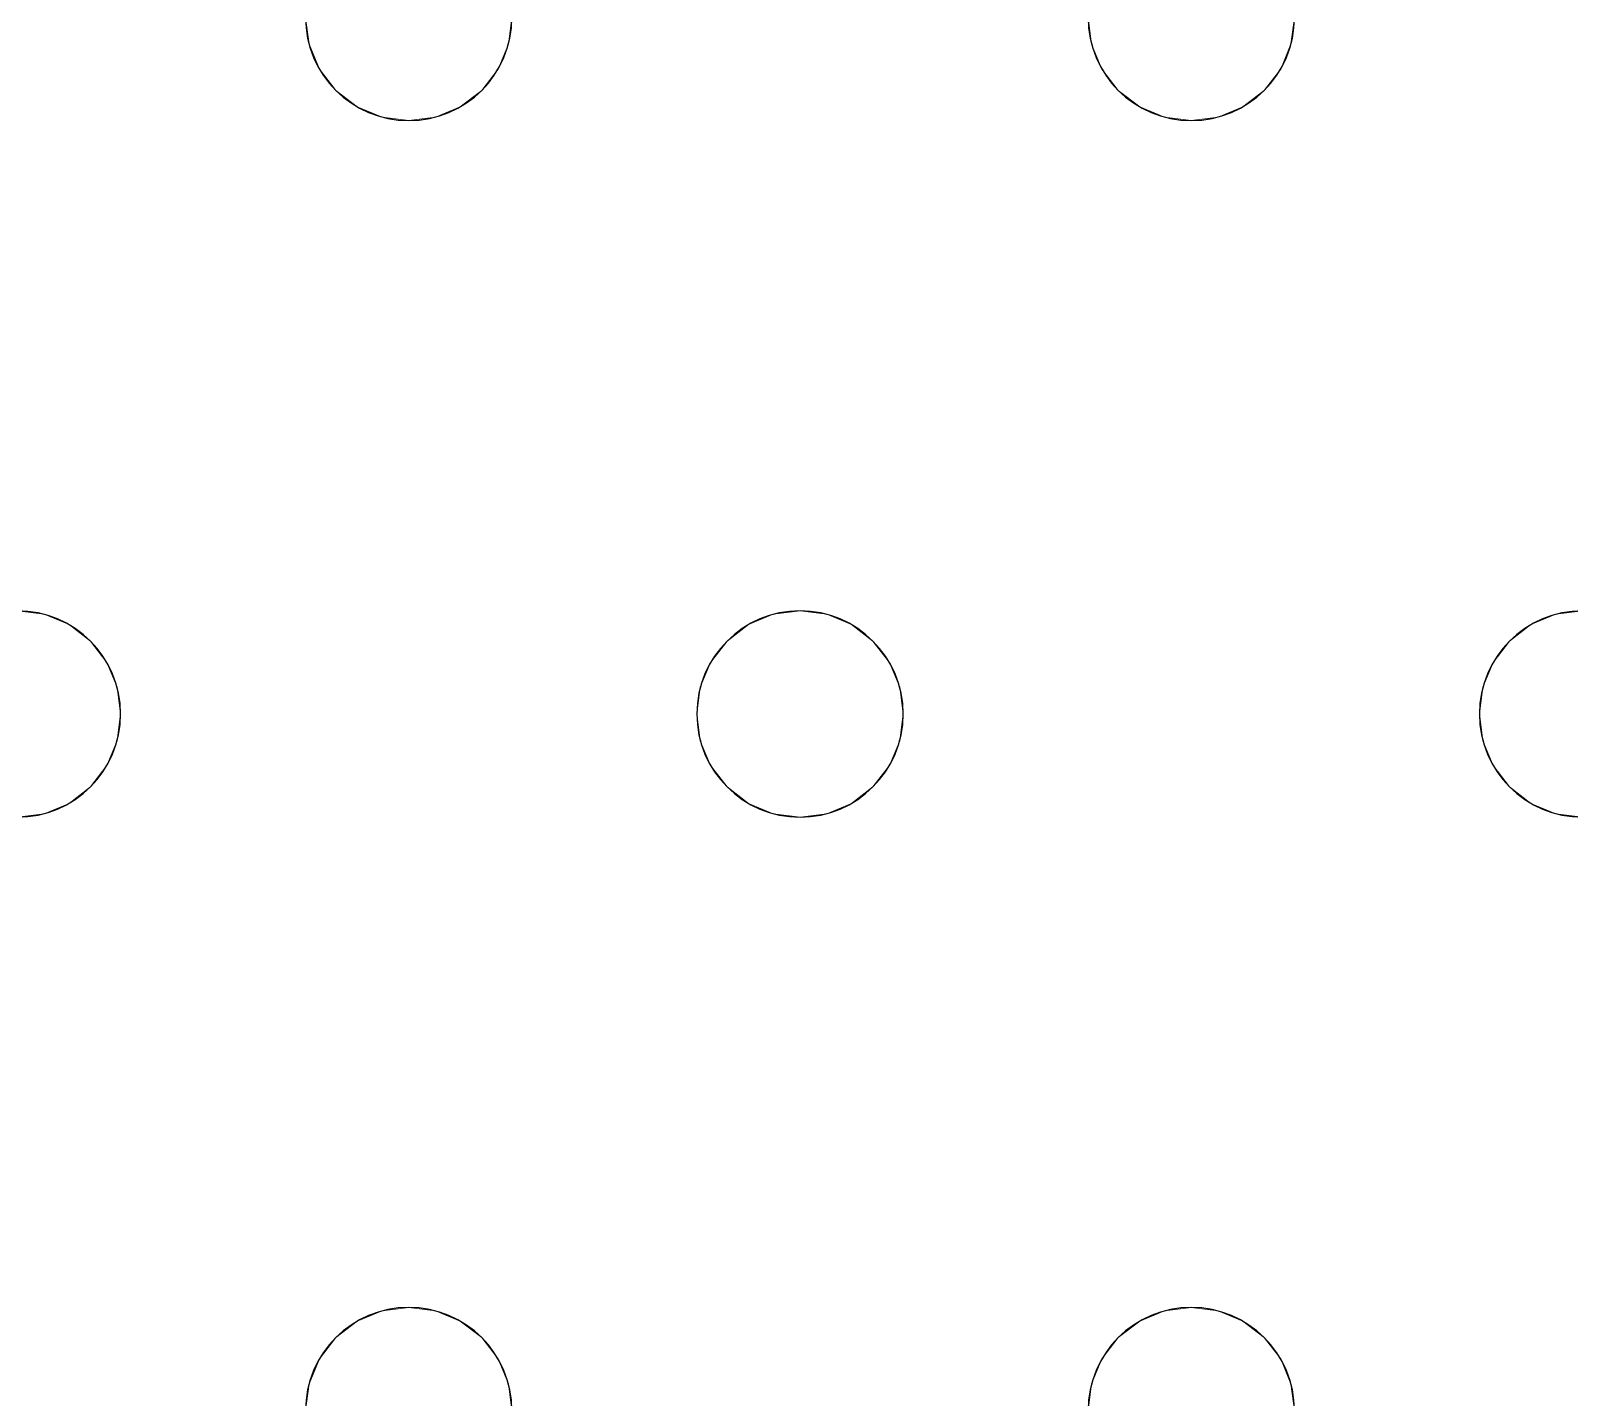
# Model space of a CAD drawing. Header units: millimetres. Extents: x -1 to 1601, y -701 to 1.
# Drawn here: x 431.4 to 491, y -286.5 to -233.5 of the extents above; entities that cross this region are included whole.
import ezdxf

# ---------------------------------------------------------------- set-up
doc = ezdxf.new("R2010")
doc.units = ezdxf.units.MM
doc.layers.add('IQ_200_3D', color=1, linetype='Continuous')
doc.layers.add('IQ_204_2D', color=7, linetype='Continuous')

msp = doc.modelspace()

# ---------------------------------------------------------------- linework, layer by layer
at = {"layer": 'IQ_200_3D', "lineweight": 18}
for points, invisible_edges in [([(122.762, -68.034, 850), (1477.238, -68.034, 850), (1477.238, -397.966, 850), (122.762, -397.966, 850)], 10), ([(122.762, -68.034, 860), (122.762, -397.966, 860), (1477.238, -397.966, 860), (1477.238, -68.034, 860)], 5), ([(442.185, -234.035, 888), (427.79, -236.235, 888), (428.216, -233, 888), (442.049, -233, 888)], 5), ([(442.185, -234.035, 890), (442.049, -233, 890), (428.216, -233, 890), (427.79, -236.235, 890)], 10), ([(442.049, -233, 890), (442.185, -234.035, 890), (442.185, -234.035, 888), (442.049, -233, 888)], 2), ([(449.913, -234.035, 890), (450.049, -233, 890), (450.049, -233, 888), (449.913, -234.035, 888)], 8), ([(449.913, -234.035, 888), (450.049, -233, 888), (472.382, -233, 888), (472.519, -234.035, 888)], 10), ([(449.913, -234.035, 890), (472.519, -234.035, 890), (472.382, -233, 890), (450.049, -233, 890)], 5), ([(472.382, -233, 890), (472.519, -234.035, 890), (472.519, -234.035, 888), (472.382, -233, 888)], 2), ([(480.246, -234.035, 890), (480.382, -233, 890), (480.382, -233, 888), (480.246, -234.035, 888)], 8), ([(480.246, -234.035, 888), (480.382, -233, 888), (502.716, -233, 888), (502.852, -234.035, 888)], 10), ([(480.246, -234.035, 890), (502.852, -234.035, 890), (502.716, -233, 890), (480.382, -233, 890)], 5), ([(442.585, -235, 888), (427.79, -236.235, 888), (442.185, -234.035, 888)], 3), ([(427.79, -236.235, 890), (442.585, -235, 890), (442.185, -234.035, 890)], 13), ([(442.185, -234.035, 890), (442.585, -235, 890), (442.585, -235, 888), (442.185, -234.035, 888)], 10), ([(449.513, -235, 890), (449.913, -234.035, 890), (449.913, -234.035, 888), (449.513, -235, 888)], 10), ([(449.513, -235, 888), (449.913, -234.035, 888), (472.519, -234.035, 888), (472.918, -235, 888)], 10), ([(472.519, -234.035, 890), (449.913, -234.035, 890), (449.513, -235, 890), (472.918, -235, 890)], 5), ([(472.519, -234.035, 890), (472.918, -235, 890), (472.918, -235, 888), (472.519, -234.035, 888)], 10), ([(479.847, -235, 890), (480.246, -234.035, 890), (480.246, -234.035, 888), (479.847, -235, 888)], 10), ([(479.847, -235, 888), (480.246, -234.035, 888), (502.852, -234.035, 888), (503.252, -235, 888)], 10), ([(502.852, -234.035, 890), (480.246, -234.035, 890), (479.847, -235, 890), (503.252, -235, 890)], 5), ([(443.221, -235.828, 888), (426.541, -239.25, 888), (427.79, -236.235, 888), (442.585, -235, 888)], 5), ([(443.221, -235.828, 890), (442.585, -235, 890), (427.79, -236.235, 890), (426.541, -239.25, 890)], 10), ([(442.585, -235, 890), (443.221, -235.828, 890), (443.221, -235.828, 888), (442.585, -235, 888)], 10), ([(448.878, -235.828, 890), (449.513, -235, 890), (449.513, -235, 888), (448.878, -235.828, 888)], 10), ([(448.878, -235.828, 888), (449.513, -235, 888), (461.216, -256, 888), (460.18, -256.136, 888)], 10), ([(448.878, -235.828, 890), (460.18, -256.136, 890), (461.216, -256, 890), (449.513, -235, 890)], 5), ([(449.513, -235, 888), (472.918, -235, 888), (461.216, -256, 888)], 15), ([(461.216, -256, 890), (473.554, -235.828, 890), (472.918, -235, 890), (449.513, -235, 890)], 13), ([(473.554, -235.828, 888), (462.251, -256.136, 888), (461.216, -256, 888), (472.918, -235, 888)], 5), ([(472.918, -235, 890), (473.554, -235.828, 890), (473.554, -235.828, 888), (472.918, -235, 888)], 10), ([(479.211, -235.828, 890), (479.847, -235, 890), (479.847, -235, 888), (479.211, -235.828, 888)], 10), ([(491.549, -256, 888), (479.211, -235.828, 888), (479.847, -235, 888), (503.252, -235, 888)], 13), ([(479.847, -235, 890), (479.211, -235.828, 890), (491.549, -256, 890), (503.252, -235, 890)], 14), ([(431.918, -256.136, 888), (424.555, -241.839, 888), (426.541, -239.25, 888), (443.221, -235.828, 888)], 13), ([(443.221, -235.828, 890), (426.541, -239.25, 890), (431.918, -256.136, 890), (444.049, -236.464, 890)], 7), ([(443.221, -235.828, 888), (444.049, -236.464, 888), (431.918, -256.136, 888)], 14), ([(443.221, -235.828, 890), (444.049, -236.464, 890), (444.049, -236.464, 888), (443.221, -235.828, 888)], 10), ([(448.049, -236.464, 890), (448.878, -235.828, 890), (448.878, -235.828, 888), (448.049, -236.464, 888)], 10), ([(448.049, -236.464, 888), (448.878, -235.828, 888), (460.18, -256.136, 888), (459.216, -256.536, 888)], 10), ([(460.18, -256.136, 890), (448.878, -235.828, 890), (448.049, -236.464, 890), (459.216, -256.536, 890)], 5), ([(462.251, -256.136, 890), (474.382, -236.464, 890), (473.554, -235.828, 890), (461.216, -256, 890)], 5), ([(474.382, -236.464, 888), (463.216, -256.536, 888), (462.251, -256.136, 888), (473.554, -235.828, 888)], 5), ([(473.554, -235.828, 890), (474.382, -236.464, 890), (474.382, -236.464, 888), (473.554, -235.828, 888)], 10), ([(478.382, -236.464, 890), (479.211, -235.828, 890), (479.211, -235.828, 888), (478.382, -236.464, 888)], 10), ([(479.211, -235.828, 888), (491.549, -256, 888), (490.514, -256.136, 888), (478.382, -236.464, 888)], 5), ([(479.211, -235.828, 890), (478.382, -236.464, 890), (490.514, -256.136, 890), (491.549, -256, 890)], 10), ([(444.049, -236.464, 888), (445.014, -236.864, 888), (432.882, -256.536, 888), (431.918, -256.136, 888)], 10), ([(431.918, -256.136, 890), (432.882, -256.536, 890), (444.049, -236.464, 890)], 14), ([(445.014, -236.864, 890), (444.049, -236.464, 890), (432.882, -256.536, 890), (433.711, -257.172, 890)], 10), ([(444.049, -236.464, 890), (445.014, -236.864, 890), (445.014, -236.864, 888), (444.049, -236.464, 888)], 10), ([(447.084, -236.864, 890), (448.049, -236.464, 890), (448.049, -236.464, 888), (447.084, -236.864, 888)], 10), ([(447.084, -236.864, 888), (448.049, -236.464, 888), (459.216, -256.536, 888), (458.387, -257.172, 888)], 10), ([(447.084, -236.864, 890), (458.387, -257.172, 890), (459.216, -256.536, 890), (448.049, -236.464, 890)], 5), ([(463.216, -256.536, 890), (475.347, -236.864, 890), (474.382, -236.464, 890), (462.251, -256.136, 890)], 5), ([(475.347, -236.864, 888), (463.216, -256.536, 888), (474.382, -236.464, 888)], 3), ([(474.382, -236.464, 890), (475.347, -236.864, 890), (475.347, -236.864, 888), (474.382, -236.464, 888)], 10), ([(477.418, -236.864, 890), (478.382, -236.464, 890), (478.382, -236.464, 888), (477.418, -236.864, 888)], 10), ([(489.549, -256.536, 888), (477.418, -236.864, 888), (478.382, -236.464, 888), (490.514, -256.136, 888)], 5), ([(489.549, -256.536, 890), (490.514, -256.136, 890), (478.382, -236.464, 890), (477.418, -236.864, 890)], 10), ([(445.014, -236.864, 888), (446.049, -237, 888), (433.711, -257.172, 888), (432.882, -256.536, 888)], 10), ([(446.049, -237, 890), (445.014, -236.864, 890), (433.711, -257.172, 890), (434.347, -258, 890)], 10), ([(434.347, -258, 888), (433.711, -257.172, 888), (446.049, -237, 888), (457.752, -258, 888)], 14), ([(457.752, -258, 890), (446.049, -237, 890), (434.347, -258, 890)], 15), ([(446.049, -237, 888), (445.014, -236.864, 888), (445.014, -236.864, 890), (446.049, -237, 890)], 10), ([(447.084, -236.864, 888), (446.049, -237, 888), (446.049, -237, 890), (447.084, -236.864, 890)], 10), ([(446.049, -237, 888), (447.084, -236.864, 888), (458.387, -257.172, 888), (457.752, -258, 888)], 10), ([(446.049, -237, 890), (457.752, -258, 890), (458.387, -257.172, 890), (447.084, -236.864, 890)], 5), ([(464.044, -257.172, 888), (463.216, -256.536, 888), (475.347, -236.864, 888), (476.382, -237, 888)], 10), ([(464.044, -257.172, 890), (475.347, -236.864, 890), (463.216, -256.536, 890)], 3), ([(476.382, -237, 890), (475.347, -236.864, 890), (464.044, -257.172, 890), (464.68, -258, 890)], 10), ([(464.68, -258, 888), (464.044, -257.172, 888), (476.382, -237, 888), (488.085, -258, 888)], 14), ([(476.382, -237, 890), (464.68, -258, 890), (488.085, -258, 890), (488.721, -257.172, 890)], 11), ([(476.382, -237, 888), (475.347, -236.864, 888), (475.347, -236.864, 890), (476.382, -237, 890)], 10), ([(477.418, -236.864, 888), (476.382, -237, 888), (476.382, -237, 890), (477.418, -236.864, 890)], 10), ([(488.721, -257.172, 888), (476.382, -237, 888), (477.418, -236.864, 888), (489.549, -256.536, 888)], 5), ([(477.418, -236.864, 890), (476.382, -237, 890), (488.721, -257.172, 890), (489.549, -256.536, 890)], 10), ([(476.382, -237, 888), (488.721, -257.172, 888), (488.085, -258, 888)], 13), ([(424.555, -241.839, 890), (430.882, -256, 890), (431.918, -256.136, 890), (426.541, -239.25, 890)], 5), ([(424.555, -241.839, 888), (431.918, -256.136, 888), (430.882, -256, 888)], 13), ([(430.882, -256, 888), (431.918, -256.136, 888), (431.918, -256.136, 890), (430.882, -256, 890)], 10), ([(432.882, -256.536, 890), (431.918, -256.136, 890), (431.918, -256.136, 888), (432.882, -256.536, 888)], 10), ([(460.18, -256.136, 890), (459.216, -256.536, 890), (459.216, -256.536, 888), (460.18, -256.136, 888)], 10), ([(460.18, -256.136, 888), (461.216, -256, 888), (461.216, -256, 890), (460.18, -256.136, 890)], 10), ([(461.216, -256, 888), (462.251, -256.136, 888), (462.251, -256.136, 890), (461.216, -256, 890)], 10), ([(463.216, -256.536, 890), (462.251, -256.136, 890), (462.251, -256.136, 888), (463.216, -256.536, 888)], 10), ([(490.514, -256.136, 890), (489.549, -256.536, 890), (489.549, -256.536, 888), (490.514, -256.136, 888)], 10), ([(490.514, -256.136, 888), (491.549, -256, 888), (491.549, -256, 890), (490.514, -256.136, 890)], 10), ([(433.711, -257.172, 890), (432.882, -256.536, 890), (432.882, -256.536, 888), (433.711, -257.172, 888)], 10), ([(459.216, -256.536, 890), (458.387, -257.172, 890), (458.387, -257.172, 888), (459.216, -256.536, 888)], 10), ([(464.044, -257.172, 890), (463.216, -256.536, 890), (463.216, -256.536, 888), (464.044, -257.172, 888)], 10), ([(489.549, -256.536, 890), (488.721, -257.172, 890), (488.721, -257.172, 888), (489.549, -256.536, 888)], 10), ([(434.347, -258, 890), (433.711, -257.172, 890), (433.711, -257.172, 888), (434.347, -258, 888)], 10), ([(458.387, -257.172, 890), (457.752, -258, 890), (457.752, -258, 888), (458.387, -257.172, 888)], 10), ([(464.68, -258, 890), (464.044, -257.172, 890), (464.044, -257.172, 888), (464.68, -258, 888)], 10), ([(488.721, -257.172, 890), (488.085, -258, 890), (488.085, -258, 888), (488.721, -257.172, 888)], 10), ([(434.746, -258.965, 890), (434.347, -258, 890), (434.347, -258, 888), (434.746, -258.965, 888)], 10), ([(457.352, -258.965, 888), (434.746, -258.965, 888), (434.347, -258, 888), (457.752, -258, 888)], 5), ([(457.352, -258.965, 890), (457.752, -258, 890), (434.347, -258, 890), (434.746, -258.965, 890)], 10), ([(457.752, -258, 890), (457.352, -258.965, 890), (457.352, -258.965, 888), (457.752, -258, 888)], 10), ([(465.079, -258.965, 890), (464.68, -258, 890), (464.68, -258, 888), (465.079, -258.965, 888)], 10), ([(487.685, -258.965, 888), (465.079, -258.965, 888), (464.68, -258, 888), (488.085, -258, 888)], 5), ([(465.079, -258.965, 890), (487.549, -260, 890), (487.685, -258.965, 890), (464.68, -258, 890)], 5), ([(488.085, -258, 890), (464.68, -258, 890), (487.685, -258.965, 890)], 3), ([(488.085, -258, 890), (487.685, -258.965, 890), (487.685, -258.965, 888), (488.085, -258, 888)], 10), ([(434.882, -260, 890), (434.746, -258.965, 890), (434.746, -258.965, 888), (434.882, -260, 888)], 2), ([(457.216, -260, 888), (434.882, -260, 888), (434.746, -258.965, 888), (457.352, -258.965, 888)], 5), ([(434.882, -260, 890), (457.352, -261.035, 890), (457.216, -260, 890), (434.746, -258.965, 890)], 5), ([(434.746, -258.965, 890), (457.216, -260, 890), (457.352, -258.965, 890)], 13), ([(457.352, -258.965, 890), (457.216, -260, 890), (457.216, -260, 888), (457.352, -258.965, 888)], 8), ([(465.216, -260, 890), (465.079, -258.965, 890), (465.079, -258.965, 888), (465.216, -260, 888)], 2), ([(465.079, -258.965, 888), (487.685, -258.965, 888), (487.549, -260, 888), (465.216, -260, 888)], 5), ([(487.549, -260, 890), (465.079, -258.965, 890), (465.216, -260, 890)], 13), ([(487.685, -258.965, 890), (487.549, -260, 890), (487.549, -260, 888), (487.685, -258.965, 888)], 8), ([(434.746, -261.035, 890), (434.882, -260, 890), (434.882, -260, 888), (434.746, -261.035, 888)], 8), ([(457.352, -261.035, 888), (434.746, -261.035, 888), (434.882, -260, 888), (457.216, -260, 888)], 5), ([(457.352, -261.035, 890), (434.882, -260, 890), (434.746, -261.035, 890), (457.752, -262, 890)], 5), ([(457.216, -260, 890), (457.352, -261.035, 890), (457.352, -261.035, 888), (457.216, -260, 888)], 2), ([(465.079, -261.035, 890), (465.216, -260, 890), (465.216, -260, 888), (465.079, -261.035, 888)], 8), ([(487.685, -261.035, 888), (465.079, -261.035, 888), (465.216, -260, 888), (487.549, -260, 888)], 5), ([(465.216, -260, 890), (465.079, -261.035, 890), (487.685, -261.035, 890), (487.549, -260, 890)], 10), ([(487.549, -260, 890), (487.685, -261.035, 890), (487.685, -261.035, 888), (487.549, -260, 888)], 2), ([(434.347, -262, 890), (434.746, -261.035, 890), (434.746, -261.035, 888), (434.347, -262, 888)], 10), ([(457.752, -262, 888), (434.347, -262, 888), (434.746, -261.035, 888), (457.352, -261.035, 888)], 5), ([(457.752, -262, 890), (434.746, -261.035, 890), (434.347, -262, 890), (446.049, -283, 890)], 13), ([(457.352, -261.035, 890), (457.752, -262, 890), (457.752, -262, 888), (457.352, -261.035, 888)], 10), ([(464.68, -262, 890), (465.079, -261.035, 890), (465.079, -261.035, 888), (464.68, -262, 888)], 10), ([(465.079, -261.035, 888), (487.685, -261.035, 888), (488.085, -262, 888), (464.68, -262, 888)], 5), ([(488.085, -262, 890), (487.685, -261.035, 890), (465.079, -261.035, 890), (464.68, -262, 890)], 10), ([(487.685, -261.035, 890), (488.085, -262, 890), (488.085, -262, 888), (487.685, -261.035, 888)], 10), ([(433.711, -262.828, 890), (434.347, -262, 890), (434.347, -262, 888), (433.711, -262.828, 888)], 10), ([(446.049, -283, 888), (433.711, -262.828, 888), (434.347, -262, 888), (457.752, -262, 888)], 13), ([(446.049, -283, 890), (434.347, -262, 890), (433.711, -262.828, 890)], 13), ([(446.049, -283, 888), (457.752, -262, 888), (458.387, -262.828, 888), (447.084, -283.136, 888)], 5), ([(458.387, -262.828, 890), (457.752, -262, 890), (446.049, -283, 890)], 14), ([(457.752, -262, 890), (458.387, -262.828, 890), (458.387, -262.828, 888), (457.752, -262, 888)], 10), ([(464.044, -262.828, 890), (464.68, -262, 890), (464.68, -262, 888), (464.044, -262.828, 888)], 10), ([(476.382, -283, 888), (464.044, -262.828, 888), (464.68, -262, 888), (488.085, -262, 888)], 13), ([(476.382, -283, 890), (464.68, -262, 890), (464.044, -262.828, 890), (475.347, -283.136, 890)], 5), ([(476.382, -283, 890), (488.721, -262.828, 890), (488.085, -262, 890), (464.68, -262, 890)], 13), ([(476.382, -283, 888), (488.085, -262, 888), (488.721, -262.828, 888), (477.418, -283.136, 888)], 5), ([(488.085, -262, 890), (488.721, -262.828, 890), (488.721, -262.828, 888), (488.085, -262, 888)], 10), ([(432.882, -263.464, 890), (433.711, -262.828, 890), (433.711, -262.828, 888), (432.882, -263.464, 888)], 10), ([(432.882, -263.464, 888), (433.711, -262.828, 888), (445.014, -283.136, 888), (444.049, -283.536, 888)], 10), ([(433.711, -262.828, 890), (432.882, -263.464, 890), (445.014, -283.136, 890), (446.049, -283, 890)], 10), ([(445.014, -283.136, 888), (433.711, -262.828, 888), (446.049, -283, 888)], 3), ([(447.084, -283.136, 890), (459.216, -263.464, 890), (458.387, -262.828, 890), (446.049, -283, 890)], 5), ([(447.084, -283.136, 888), (458.387, -262.828, 888), (459.216, -263.464, 888), (448.049, -283.536, 888)], 5), ([(458.387, -262.828, 890), (459.216, -263.464, 890), (459.216, -263.464, 888), (458.387, -262.828, 888)], 10), ([(463.216, -263.464, 890), (464.044, -262.828, 890), (464.044, -262.828, 888), (463.216, -263.464, 888)], 10), ([(475.347, -283.136, 888), (463.216, -263.464, 888), (464.044, -262.828, 888), (476.382, -283, 888)], 5), ([(475.347, -283.136, 890), (464.044, -262.828, 890), (463.216, -263.464, 890), (474.382, -283.536, 890)], 5), ([(488.721, -262.828, 890), (476.382, -283, 890), (477.418, -283.136, 890)], 13), ([(477.418, -283.136, 888), (488.721, -262.828, 888), (489.549, -263.464, 888), (478.382, -283.536, 888)], 5), ([(489.549, -263.464, 890), (488.721, -262.828, 890), (477.418, -283.136, 890), (478.382, -283.536, 890)], 10), ([(488.721, -262.828, 890), (489.549, -263.464, 890), (489.549, -263.464, 888), (488.721, -262.828, 888)], 10), ([(431.918, -263.864, 890), (432.882, -263.464, 890), (432.882, -263.464, 888), (431.918, -263.864, 888)], 10), ([(431.918, -263.864, 888), (432.882, -263.464, 888), (444.049, -283.536, 888), (443.221, -284.172, 888)], 10), ([(432.882, -263.464, 890), (431.918, -263.864, 890), (444.049, -283.536, 890), (445.014, -283.136, 890)], 10), ([(448.049, -283.536, 890), (460.18, -263.864, 890), (459.216, -263.464, 890), (447.084, -283.136, 890)], 5), ([(448.049, -283.536, 888), (459.216, -263.464, 888), (460.18, -263.864, 888), (448.878, -284.172, 888)], 5), ([(459.216, -263.464, 890), (460.18, -263.864, 890), (460.18, -263.864, 888), (459.216, -263.464, 888)], 10), ([(462.251, -263.864, 890), (463.216, -263.464, 890), (463.216, -263.464, 888), (462.251, -263.864, 888)], 10), ([(462.251, -263.864, 888), (463.216, -263.464, 888), (474.382, -283.536, 888), (473.554, -284.172, 888)], 10), ([(474.382, -283.536, 890), (463.216, -263.464, 890), (462.251, -263.864, 890), (473.554, -284.172, 890)], 5), ([(463.216, -263.464, 888), (475.347, -283.136, 888), (474.382, -283.536, 888)], 13), ([(490.514, -263.864, 888), (478.382, -283.536, 888), (489.549, -263.464, 888)], 3), ([(490.514, -263.864, 890), (489.549, -263.464, 890), (478.382, -283.536, 890), (479.211, -284.172, 890)], 10), ([(489.549, -263.464, 890), (490.514, -263.864, 890), (490.514, -263.864, 888), (489.549, -263.464, 888)], 10), ([(442.585, -285, 888), (442.185, -285.965, 888), (419.18, -285, 888), (430.882, -264, 888)], 14), ([(442.585, -285, 890), (443.221, -284.172, 890), (430.882, -264, 890), (419.18, -285, 890)], 14), ([(431.918, -263.864, 888), (430.882, -264, 888), (430.882, -264, 890), (431.918, -263.864, 890)], 10), ([(443.221, -284.172, 888), (442.585, -285, 888), (430.882, -264, 888), (431.918, -263.864, 888)], 10), ([(443.221, -284.172, 890), (444.049, -283.536, 890), (431.918, -263.864, 890), (430.882, -264, 890)], 10), ([(448.049, -283.536, 890), (448.878, -284.172, 890), (460.18, -263.864, 890)], 14), ([(448.878, -284.172, 888), (460.18, -263.864, 888), (461.216, -264, 888), (449.513, -285, 888)], 5), ([(461.216, -264, 890), (460.18, -263.864, 890), (448.878, -284.172, 890), (449.513, -285, 890)], 10), ([(472.918, -285, 888), (472.519, -285.965, 888), (449.513, -285, 888), (461.216, -264, 888)], 14), ([(449.513, -285, 890), (472.519, -285.965, 890), (472.918, -285, 890), (461.216, -264, 890)], 13), ([(461.216, -264, 888), (460.18, -263.864, 888), (460.18, -263.864, 890), (461.216, -264, 890)], 10), ([(462.251, -263.864, 888), (461.216, -264, 888), (461.216, -264, 890), (462.251, -263.864, 890)], 10), ([(461.216, -264, 888), (462.251, -263.864, 888), (473.554, -284.172, 888), (472.918, -285, 888)], 10), ([(473.554, -284.172, 890), (462.251, -263.864, 890), (461.216, -264, 890), (472.918, -285, 890)], 5), ([(490.514, -263.864, 888), (491.549, -264, 888), (479.211, -284.172, 888), (478.382, -283.536, 888)], 10), ([(491.549, -264, 890), (490.514, -263.864, 890), (479.211, -284.172, 890), (479.847, -285, 890)], 10), ([(479.847, -285, 888), (479.211, -284.172, 888), (491.549, -264, 888), (503.252, -285, 888)], 14), ([(503.252, -285, 890), (503.887, -284.172, 890), (491.549, -264, 890), (479.847, -285, 890)], 14), ([(491.549, -264, 888), (490.514, -263.864, 888), (490.514, -263.864, 890), (491.549, -264, 890)], 10), ([(445.014, -283.136, 890), (444.049, -283.536, 890), (444.049, -283.536, 888), (445.014, -283.136, 888)], 10), ([(445.014, -283.136, 888), (446.049, -283, 888), (446.049, -283, 890), (445.014, -283.136, 890)], 10), ([(446.049, -283, 888), (447.084, -283.136, 888), (447.084, -283.136, 890), (446.049, -283, 890)], 10), ([(448.049, -283.536, 890), (447.084, -283.136, 890), (447.084, -283.136, 888), (448.049, -283.536, 888)], 10), ([(475.347, -283.136, 890), (474.382, -283.536, 890), (474.382, -283.536, 888), (475.347, -283.136, 888)], 10), ([(475.347, -283.136, 888), (476.382, -283, 888), (476.382, -283, 890), (475.347, -283.136, 890)], 10), ([(476.382, -283, 888), (477.418, -283.136, 888), (477.418, -283.136, 890), (476.382, -283, 890)], 10), ([(478.382, -283.536, 890), (477.418, -283.136, 890), (477.418, -283.136, 888), (478.382, -283.536, 888)], 10), ([(444.049, -283.536, 890), (443.221, -284.172, 890), (443.221, -284.172, 888), (444.049, -283.536, 888)], 10), ([(448.878, -284.172, 890), (448.049, -283.536, 890), (448.049, -283.536, 888), (448.878, -284.172, 888)], 10), ([(474.382, -283.536, 890), (473.554, -284.172, 890), (473.554, -284.172, 888), (474.382, -283.536, 888)], 10), ([(479.211, -284.172, 890), (478.382, -283.536, 890), (478.382, -283.536, 888), (479.211, -284.172, 888)], 10), ([(443.221, -284.172, 890), (442.585, -285, 890), (442.585, -285, 888), (443.221, -284.172, 888)], 10), ([(449.513, -285, 890), (448.878, -284.172, 890), (448.878, -284.172, 888), (449.513, -285, 888)], 10), ([(473.554, -284.172, 890), (472.918, -285, 890), (472.918, -285, 888), (473.554, -284.172, 888)], 10), ([(479.847, -285, 890), (479.211, -284.172, 890), (479.211, -284.172, 888), (479.847, -285, 888)], 10), ([(419.579, -285.965, 888), (419.18, -285, 888), (442.185, -285.965, 888), (442.049, -287, 888)], 10), ([(442.185, -285.965, 890), (442.585, -285, 890), (419.18, -285, 890), (419.579, -285.965, 890)], 10), ([(442.585, -285, 890), (442.185, -285.965, 890), (442.185, -285.965, 888), (442.585, -285, 888)], 10), ([(449.913, -285.965, 890), (449.513, -285, 890), (449.513, -285, 888), (449.913, -285.965, 888)], 10), ([(449.913, -285.965, 888), (449.513, -285, 888), (472.519, -285.965, 888), (472.382, -287, 888)], 10), ([(472.519, -285.965, 890), (449.513, -285, 890), (449.913, -285.965, 890), (472.382, -287, 890)], 5), ([(472.918, -285, 890), (472.519, -285.965, 890), (472.519, -285.965, 888), (472.918, -285, 888)], 10), ([(480.246, -285.965, 890), (479.847, -285, 890), (479.847, -285, 888), (480.246, -285.965, 888)], 10), ([(480.246, -285.965, 888), (479.847, -285, 888), (502.852, -285.965, 888), (502.716, -287, 888)], 10), ([(503.252, -285, 888), (502.852, -285.965, 888), (479.847, -285, 888)], 14), ([(479.847, -285, 890), (480.246, -285.965, 890), (502.852, -285.965, 890), (503.252, -285, 890)], 10), ([(419.716, -287, 888), (419.579, -285.965, 888), (442.049, -287, 888), (442.185, -288.035, 888)], 10), ([(442.049, -287, 890), (442.185, -285.965, 890), (419.579, -285.965, 890), (419.716, -287, 890)], 10), ([(442.185, -285.965, 890), (442.049, -287, 890), (442.049, -287, 888), (442.185, -285.965, 888)], 8), ([(450.049, -287, 890), (449.913, -285.965, 890), (449.913, -285.965, 888), (450.049, -287, 888)], 2), ([(450.049, -287, 888), (449.913, -285.965, 888), (472.382, -287, 888), (472.519, -288.035, 888)], 10), ([(450.049, -287, 890), (472.519, -288.035, 890), (472.382, -287, 890), (449.913, -285.965, 890)], 5), ([(472.519, -285.965, 890), (472.382, -287, 890), (472.382, -287, 888), (472.519, -285.965, 888)], 8), ([(480.382, -287, 890), (480.246, -285.965, 890), (480.246, -285.965, 888), (480.382, -287, 888)], 2), ([(502.716, -287, 888), (502.852, -288.035, 888), (480.382, -287, 888), (480.246, -285.965, 888)], 10), ([(502.716, -287, 890), (502.852, -285.965, 890), (480.246, -285.965, 890), (480.382, -287, 890)], 10)]:
    msp.add_3dface(points, dxfattribs=dict(at, invisible_edges=invisible_edges))
at = {"layer": 'IQ_204_2D'}
for centre, start, end in [((446.049, -233), 180, 0), ((476.382, -233), 180, 360), ((430.882, -260), 0, 180), ((461.216, -260), 0, 180), ((491.549, -260), 0, 180), ((430.882, -260), 180, 0), ((461.216, -260), 180, 360), ((491.549, -260), 180, 0), ((446.049, -287), 0, 180), ((476.382, -287), 0, 180)]:
    msp.add_arc(centre, 4, start, end, dxfattribs=at)

# ---------------------------------------------------------------- meshes
at = {"layer": 'IQ_200_3D', "lineweight": 18}
mesh = msp.add_polyface(dxfattribs=at)
corners = [(1600, 0, 850), (1600, -700, 850), (0, -700, 850), (0, 0, 850), (1210.5, -594, 850), (1211.556, -602.023, 850), (1214.653, -609.5, 850), (1219.58, -615.92, 850), (1226, -620.847, 850), (1233.477, -623.944, 850), (1241.5, -625, 850), (1459.5, -625, 850), (1467.523, -623.944, 850), (1475, -620.847, 850), (1481.42, -615.92, 850), (1486.347, -609.5, 850), (1489.444, -602.023, 850), (1490.5, -594, 850), (1490.5, -476, 850), (1489.444, -467.977, 850), (1486.347, -460.5, 850), (1481.42, -454.08, 850), (1475, -449.153, 850), (1467.523, -446.056, 850), (1459.5, -445, 850), (1241.5, -445, 850), (1233.477, -446.056, 850), (1226, -449.153, 850), (1219.58, -454.08, 850), (1214.653, -460.5, 850), (1211.556, -467.977, 850), (1210.5, -476, 850), (1477.5, -68.034, 850), (122.5, -68.034, 850), (110.412, -69.625, 850), (99.148, -74.291, 850), (89.475, -81.713, 850), (82.053, -91.386, 850), (77.388, -102.65, 850), (75.796, -114.738, 850), (75.796, -351.262, 850), (77.388, -363.35, 850), (82.053, -374.614, 850), (89.475, -384.287, 850), (99.148, -391.709, 850), (110.412, -396.375, 850), (122.5, -397.966, 850), (1477.5, -397.966, 850), (1489.588, -396.375, 850), (1500.852, -391.709, 850), (1510.525, -384.287, 850), (1517.947, -374.614, 850), (1522.612, -363.35, 850), (1524.204, -351.262, 850), (1524.204, -114.738, 850), (1522.612, -102.65, 850), (1517.947, -91.386, 850), (1510.525, -81.713, 850), (1500.852, -74.291, 850), (1489.588, -69.625, 850)]
mesh.append_faces([[corners[k] for k in face] for face in [(37, 3, 36), (35, 3, 34), (4, 46, 31), (31, 46, 30), (55, 0, 54), (16, 1, 15), (14, 1, 13), (21, 49, 20), (11, 1, 10)]], dxfattribs={"vtx0": -1, "vtx1": -1})
mesh.append_faces([[corners[k] for k in face] for face in [(3, 37, 38), (3, 38, 39), (3, 39, 40, 2), (2, 40, 41), (46, 4, 5), (2, 6, 7), (46, 29, 30), (46, 28, 29), (26, 46, 47, 25), (46, 26, 27), (0, 59, 32, 3), (20, 49, 50, 19), (47, 24, 25), (0, 55, 56), (1, 52, 53), (19, 50, 51, 18), (1, 16, 17)]], dxfattribs={"vtx0": -1, "vtx2": -1})
mesh.append_faces([[corners[k] for k in face] for face in [(2, 45, 46, 5), (1, 17, 18, 51)]], dxfattribs={"vtx0": -1, "vtx2": -1, "vtx3": -1})
mesh.append_faces([[corners[k] for k in face] for face in [(41, 42, 2), (35, 36, 3), (33, 34, 3, 32), (43, 44, 2), (44, 45, 2), (42, 43, 2), (5, 6, 2), (27, 28, 46), (7, 8, 2), (8, 9, 2), (58, 59, 0), (56, 57, 0), (57, 58, 0), (51, 52, 1), (23, 24, 47), (11, 12, 1), (12, 13, 1), (14, 15, 1)]], dxfattribs={"vtx1": -1, "vtx2": -1})
mesh.append_faces([[corners[k] for k in face] for face in [(1, 2, 9, 10), (47, 48, 22, 23), (48, 49, 21, 22), (53, 54, 0, 1)]], dxfattribs={"vtx1": -1, "vtx3": -1})
mesh = msp.add_polyface(dxfattribs=at)
corners = [(1600, -700, 900), (1600, -23, 900), (0, -23, 900), (0, -700, 900), (90, -35.113, 900), (1510, -35.113, 900), (1529.382, -37.665, 900), (1547.443, -45.146, 900), (1562.953, -57.047, 900), (1574.854, -72.557, 900), (1582.335, -90.618, 900), (1584.887, -110, 900), (1584.887, -610, 900), (1582.335, -629.382, 900), (1574.854, -647.443, 900), (1562.953, -662.953, 900), (1547.443, -674.854, 900), (1529.382, -682.335, 900), (1510, -684.887, 900), (90, -684.887, 900), (70.618, -682.335, 900), (52.557, -674.854, 900), (37.047, -662.953, 900), (25.146, -647.443, 900), (17.665, -629.382, 900), (15.113, -610, 900), (15.113, -110, 900), (17.665, -90.618, 900), (25.146, -72.557, 900), (37.047, -57.047, 900), (52.557, -45.146, 900), (70.618, -37.665, 900)]
mesh.append_faces([[corners[k] for k in face] for face in [(9, 1, 8), (14, 0, 13), (31, 2, 30), (28, 2, 27), (21, 3, 20), (23, 3, 22)]], dxfattribs={"vtx0": -1, "vtx1": -1})
mesh.append_faces([[corners[k] for k in face] for face in [(1, 9, 10), (1, 11, 12, 0), (0, 14, 15), (0, 18, 19), (2, 28, 29), (3, 23, 24)]], dxfattribs={"vtx0": -1, "vtx2": -1})
mesh.append_faces([[corners[k] for k in face] for face in [(10, 11, 1), (5, 6, 1), (7, 8, 1), (6, 7, 1), (12, 13, 0), (15, 16, 0), (17, 18, 0), (16, 17, 0), (31, 4, 2), (29, 30, 2), (26, 27, 2), (21, 22, 3), (24, 25, 3)]], dxfattribs={"vtx1": -1, "vtx2": -1})
mesh.append_faces([[corners[k] for k in face] for face in [(4, 5, 1, 2), (25, 26, 2, 3), (19, 20, 3, 0)]], dxfattribs={"vtx1": -1, "vtx3": -1})
mesh = msp.add_polyface(dxfattribs=at)
corners = [(1510, -48.392, 890), (90, -48.392, 890), (66.424, -53.082, 890), (46.437, -66.437, 890), (33.082, -86.424, 890), (28.392, -110, 890), (28.392, -610, 890), (33.082, -633.576, 890), (46.437, -653.563, 890), (66.424, -666.918, 890), (90, -671.608, 890), (1510, -671.608, 890), (1533.576, -666.918, 890), (1553.563, -653.563, 890), (1566.918, -633.576, 890), (1571.608, -610, 890), (1571.608, -110, 890), (1566.918, -86.424, 890), (1553.563, -66.437, 890), (1533.576, -53.082, 890), (122.5, -418.034, 890), (1477.5, -418.034, 890), (1489.656, -419.634, 890), (1500.983, -424.326, 890), (1510.71, -431.79, 890), (1518.174, -441.517, 890), (1522.866, -452.844, 890), (1524.466, -465, 890), (1524.466, -605, 890), (1522.866, -617.156, 890), (1518.174, -628.483, 890), (1510.71, -638.21, 890), (1500.983, -645.674, 890), (1489.656, -650.366, 890), (1477.5, -651.966, 890), (122.5, -651.966, 890), (110.344, -650.366, 890), (99.017, -645.674, 890), (89.29, -638.21, 890), (81.826, -628.483, 890), (77.134, -617.156, 890), (75.534, -605, 890), (75.534, -465, 890), (77.134, -452.844, 890), (81.826, -441.517, 890), (89.29, -431.79, 890), (99.017, -424.326, 890), (110.344, -419.634, 890), (122.5, -68.034, 890), (1477.5, -68.034, 890), (1489.588, -69.625, 890), (1500.852, -74.291, 890), (1510.525, -81.713, 890), (1517.947, -91.386, 890), (1522.612, -102.65, 890), (1524.204, -114.738, 890), (1524.204, -351.262, 890), (1522.612, -363.35, 890), (1517.947, -374.614, 890), (1510.525, -384.287, 890), (1500.852, -391.709, 890), (1489.588, -396.375, 890), (1477.5, -397.966, 890), (122.5, -397.966, 890), (110.412, -396.375, 890), (99.148, -391.709, 890), (89.475, -384.287, 890), (82.053, -374.614, 890), (77.388, -363.35, 890), (75.796, -351.262, 890), (75.796, -114.738, 890), (77.388, -102.65, 890), (82.053, -91.386, 890), (89.475, -81.713, 890), (99.148, -74.291, 890), (110.412, -69.625, 890)]
mesh.append_faces([[corners[k] for k in face] for face in [(65, 47, 64), (75, 1, 74), (71, 5, 70), (73, 2, 72)]], dxfattribs={"vtx0": -1, "vtx1": -1})
mesh.append_faces([[corners[k] for k in face] for face in [(15, 28, 29, 14), (11, 32, 33), (16, 55, 56, 15), (54, 17, 18, 53), (53, 18, 19, 52), (52, 19, 0, 51), (0, 50, 51), (10, 37, 38, 9), (64, 47, 20, 63), (8, 39, 40, 7), (39, 8, 9, 38), (69, 42, 43), (1, 75, 48, 0), (3, 71, 72, 2)]], dxfattribs={"vtx0": -1, "vtx2": -1})
mesh.append_faces([[corners[k] for k in face] for face in [(6, 41, 42, 69)]], dxfattribs={"vtx0": -1, "vtx2": -1, "vtx3": -1})
mesh.append_faces([[corners[k] for k in face] for face in [(11, 33, 34, 35), (71, 3, 4, 5)]], dxfattribs={"vtx0": -1, "vtx3": -1})
mesh.append_faces([[corners[k] for k in face] for face in [(49, 50, 0, 48), (36, 37, 10)]], dxfattribs={"vtx1": -1, "vtx2": -1})
mesh.append_faces([[corners[k] for k in face] for face in [(27, 28, 15, 56)]], dxfattribs={"vtx1": -1, "vtx2": -1, "vtx3": -1})
mesh.append_faces([[corners[k] for k in face] for face in [(13, 14, 29, 30), (12, 13, 30, 31), (26, 27, 56, 57), (31, 32, 11, 12), (24, 25, 58, 59), (21, 22, 61, 62), (22, 23, 60, 61), (23, 24, 59, 60), (25, 26, 57, 58), (54, 55, 16, 17), (20, 21, 62, 63), (35, 36, 10, 11), (45, 46, 66, 67), (46, 47, 65, 66), (6, 7, 40, 41), (43, 44, 68, 69), (44, 45, 67, 68), (73, 74, 1, 2), (69, 70, 5, 6)]], dxfattribs={"vtx1": -1, "vtx3": -1})

doc.saveas('drawing.dxf')
